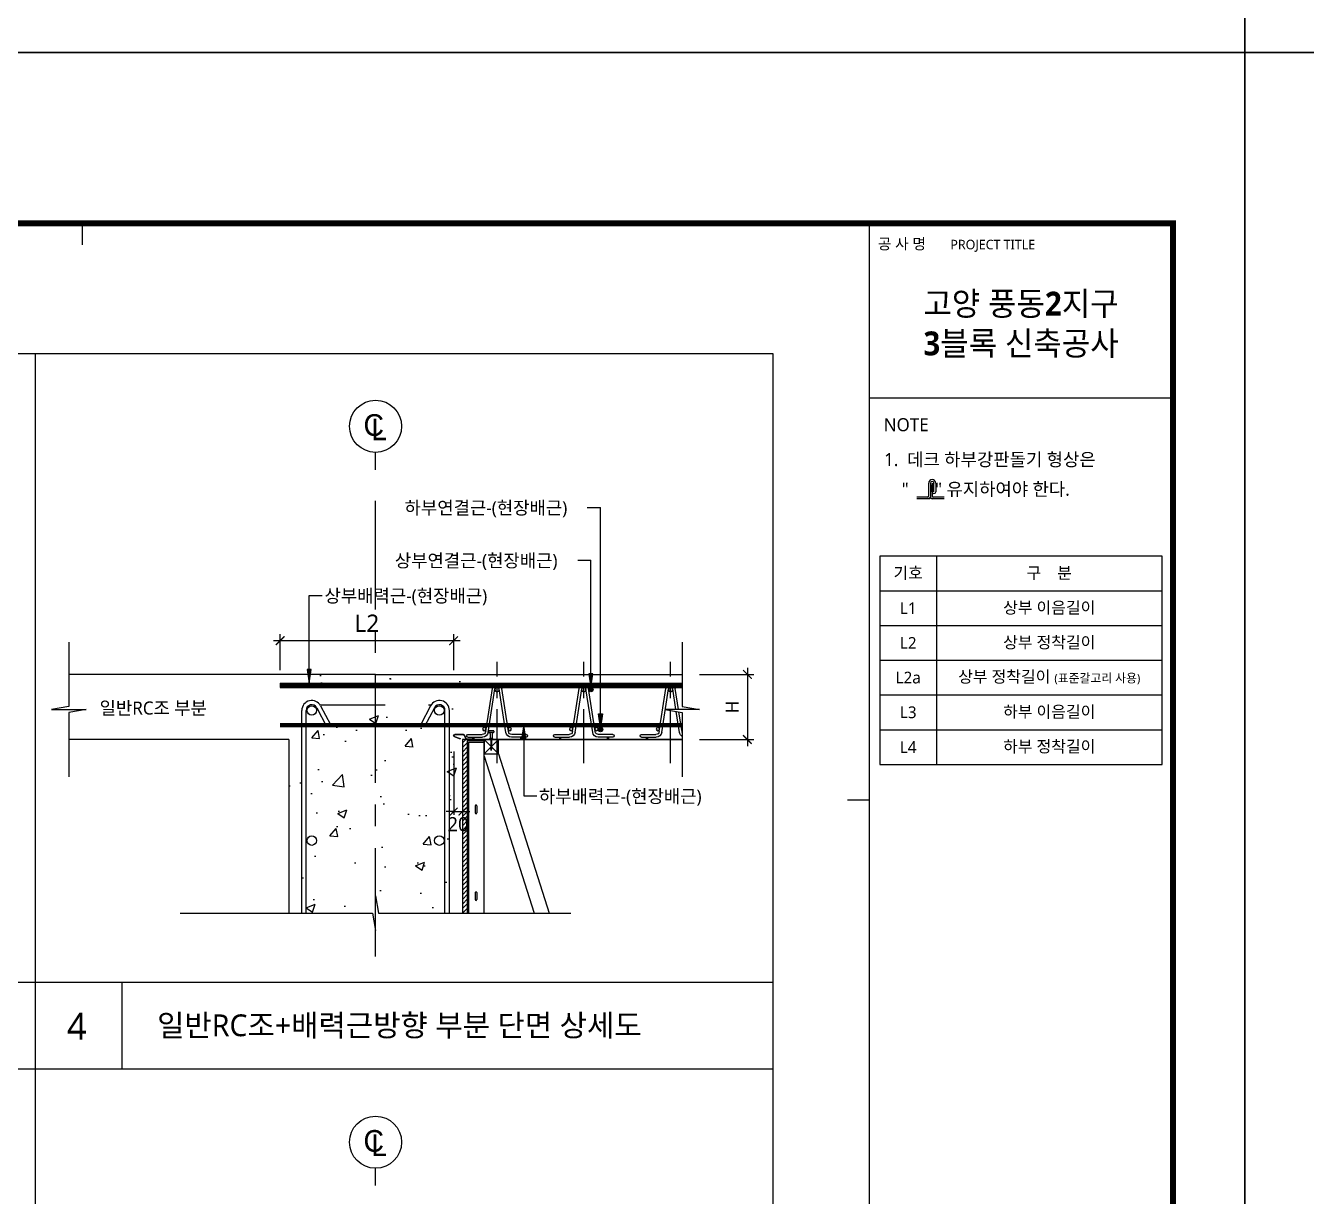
# Model space of a CAD drawing. Extents: x 10983 to 44623, y -18406 to 11294.
# Drawn here: x 16583 to 19534, y -3223 to -524 of the extents above; entities that cross this region are included whole.
import ezdxf
from ezdxf.enums import TextEntityAlignment as Align

# ---------------------------------------------------------------- set-up
doc = ezdxf.new("R2010")
doc.units = 0
doc.header["$LTSCALE"] = 100
doc.header["$MEASUREMENT"] = 0
doc.header["$PDMODE"] = 3
doc.header["$PDSIZE"] = 10
for name, pattern in [('CEN', [62, 60, -1, 0, -1]), ('CENTERX2', [4, 2.5, -0.5, 0.5, -0.5]), ('HID', [2.5, 1.5, -1])]:
    doc.linetypes.add(name, pattern=pattern)
doc.layers.get('0').update_dxf_attribs({"linetype": 'CONTINUOUS'})
doc.layers.get('Defpoints').update_dxf_attribs({"color": 165, "linetype": 'CONTINUOUS'})
for name, color, linetype in [('-상부연결근', 4, 'CONTINUOUS'), ('-하부배력근', 3, 'CONTINUOUS'), ('-하부연결근', 4, 'CONTINUOUS'), ('0-TEXT', 3, 'CONTINUOUS'), ('DECK-CEN', 1, 'CEN'), ('DECK-CON', 2, 'CONTINUOUS'), ('DECK-DIM', 255, 'CONTINUOUS'), ('DECK-ETC STEEL', 6, 'CONTINUOUS'), ('DECK-HATCH', 251, 'CONTINUOUS'), ('DECK-LATTICE', 7, 'CONTINUOUS'), ('DECK-MAIN BAR', 2, 'CONTINUOUS'), ('DECK-PG', 4, 'CONTINUOUS'), ('DECK-RC', 251, 'CONTINUOUS'), ('DECK-RC(ETC)', 252, 'CONTINUOUS'), ('DECK-TABLE', 7, 'CONTINUOUS'), ('DECK-TEX1', 6, 'CONTINUOUS'), ('DECK-TEXT', 7, 'CONTINUOUS'), ('DECK-TITLE TEXT', 3, 'CONTINUOUS'), ('DECK-TRANS', 3, 'CONTINUOUS'), ('E2', 7, 'CONTINUOUS'), ('form', 7, 'CONTINUOUS'), ('form_TEX', 7, 'CONTINUOUS'), ('TG-TABLE.TEX', 7, 'CONTINUOUS'), ('TXT', 3, 'CONTINUOUS')]:
    doc.layers.add(name, color=color, linetype=linetype)
doc.styles.add('SY Panel', font='malgun.ttf')
doc.styles.add('VICON TEXT', font='malgun.ttf')
doc.styles.add('굴림', font='Gulim.ttf')
doc.styles.add('맑은고딕', font='malgun.ttf')
doc.dimstyles.new('STDECK-DIM', dxfattribs={"dimtxt": 35, "dimasz": 20, "dimexe": 15, "dimexo": 40, "dimgap": 10, "dimtad": 1, "dimdec": 0, "dimtxsty": 'SY Panel', "dimblk": 'ARCHTICK', "dimcen": 2.5, "dimdle": 15, "dimclrd": 7, "dimclre": 7, "dimclrt": 6, "dimadec": 0, "dimazin": 0, "dimtfac": 1, "dimtdec": 0, "dimtmove": 0, "dimatfit": 3, "dimldrblk": 'ARCHTICK', "dimfxl": 1, "dimarcsym": 0})
doc.dimstyles.new('STDECK-DIM 2', dxfattribs={"dimscale": 2.5, "dimtxt": 12, "dimasz": 7, "dimexe": 3, "dimexo": 3, "dimgap": 3, "dimtad": 1, "dimdec": 0, "dimlunit": 6, "dimtxsty": 'VICON TEXT', "dimblk": 'ARCHTICK', "dimcen": 2.5, "dimclrd": 7, "dimclre": 7, "dimclrt": 6, "dimadec": 0, "dimazin": 0, "dimtfac": 1, "dimtdec": 0, "dimtix": 1, "dimtmove": 0, "dimatfit": 3, "dimfxl": 1, "dimarcsym": 0})

# ---------------------------------------------------------------- blocks, each defined once
blk = doc.blocks.new('Deck_Sh01')
at = {"layer": 'Defpoints'}
blk.add_lwpolyline([(-517.5, -296.1), (7892.5, -296.1), (7892.5, 5644), (-517.5, 5644)], close=True, dxfattribs=at)
at = {"layer": 'TG-TABLE.TEX', "color": 3, "ltscale": 0.5, "style": 'VICON TEXT'}
blk.add_attdef('DKTYT', text='', height=100, dxfattribs=at).set_placement((2425.2, 5047), align=Align.RIGHT)
at = {"layer": 'TXT', "ltscale": 0.5, "style": 'VICON TEXT'}
blk.add_attdef('DKTYR', text='', height=45, dxfattribs=at).set_placement((7248.4, 1495), align=Align.RIGHT)
blk = doc.blocks.new('Deck_Sh03')
at = {"layer": 'Defpoints'}
blk.add_lwpolyline([(-517.5, -296.1), (7892.5, -296.1), (7892.5, 5644), (-517.5, 5644)], close=True, dxfattribs=at)
at = {"layer": 'TG-TABLE.TEX', "color": 3, "ltscale": 0.5, "style": 'VICON TEXT'}
blk.add_attdef('DKTYT', text='', height=100, dxfattribs=at).set_placement((2425.2, 5047), align=Align.RIGHT)
at = {"layer": 'TXT', "ltscale": 0.5, "style": 'VICON TEXT'}
blk.add_attdef('DKTYR', text='', height=45, dxfattribs=at).set_placement((7248.4, 1495), align=Align.RIGHT)
blk = doc.blocks.new('_ArchTick')
at = {"color": 0, "linetype": 'ByBlock', "const_width": 0.15}
blk.add_lwpolyline([(-0.5, -0.5), (0.5, 0.5)], dxfattribs=at)
blk = doc.blocks.new('*D254')
at = {"layer": 'DECK-DIM', "color": 7, "lineweight": -2}
for p, q in [((17584.5, -1942.2), (17154.5, -1942.2)), ((17169.5, -2009.9), (17169.5, -1927.2)), ((17569.5, -2009.9), (17569.5, -1927.2))]:
    blk.add_line(p, q, dxfattribs=at)
at = {"layer": 'Defpoints', "color": 0, "ltscale": 0.5}
for p in [(17169.5, -1942.2), (17169.5, -2049.9), (17569.5, -2049.9)]:
    blk.add_point(p, dxfattribs=at)
at = {"layer": 'DECK-DIM', "color": 7, "lineweight": -2, "ltscale": 0.5, "xscale": 20, "yscale": 20, "zscale": 20, "rotation": 180}
blk.add_blockref('_ArchTick', (17169.5, -1942.2), dxfattribs=at)
at = {"layer": 'DECK-DIM', "color": 7, "lineweight": -2, "ltscale": 0.5, "xscale": 20, "yscale": 20, "zscale": 20}
blk.add_blockref('_ArchTick', (17569.5, -1942.2), dxfattribs=at)
at = {"layer": 'DECK-DIM', "color": 6, "ltscale": 0.5, "insert": (17369.5, -1901.9), "char_height": 40, "attachment_point": 5, "style": 'SY Panel'}
blk.add_mtext('L2', dxfattribs=at)
blk = doc.blocks.new('*D309')
at = {"layer": 'DECK-DIM', "color": 7, "lineweight": -2}
for p, q in [((17569.5, -2197.4), (17569.5, -2343.5)), ((17589.5, -2197.4), (17589.5, -2343.5)), ((17569.5, -2336), (17552, -2336)), ((17569.5, -2336), (17589.5, -2336)), ((17589.5, -2336), (17607, -2336))]:
    blk.add_line(p, q, dxfattribs=at)
at = {"layer": 'Defpoints', "color": 0, "ltscale": 0.5}
for p in [(17569.5, -2189.9), (17589.5, -2189.9), (17589.5, -2336)]:
    blk.add_point(p, dxfattribs=at)
at = {"layer": 'DECK-DIM', "color": 7, "lineweight": -2, "ltscale": 0.5, "xscale": 17.5, "yscale": 17.5, "zscale": 17.5}
blk.add_blockref('_ArchTick', (17569.5, -2336), dxfattribs=at)
at = {"layer": 'DECK-DIM', "color": 7, "lineweight": -2, "ltscale": 0.5, "xscale": 17.5, "yscale": 17.5, "zscale": 17.5, "rotation": 180}
blk.add_blockref('_ArchTick', (17589.5, -2336), dxfattribs=at)
at = {"layer": 'DECK-DIM', "color": 6, "ltscale": 0.5, "insert": (17579.5, -2365.3), "char_height": 32.5, "attachment_point": 5, "style": 'VICON TEXT'}
blk.add_mtext('20', dxfattribs=at)
blk = doc.blocks.new('*D310')
at = {"layer": 'DECK-DIM', "color": 7, "lineweight": -2}
for p, q in [((18246.2, -2004.9), (18246.2, -2184.9)), ((18136.2, -2019.9), (18261.2, -2019.9)), ((18136.2, -2169.9), (18261.2, -2169.9))]:
    blk.add_line(p, q, dxfattribs=at)
at = {"layer": 'Defpoints', "color": 0, "ltscale": 0.5}
for p in [(18096.2, -2019.9), (18096.2, -2169.9), (18246.2, -2169.9)]:
    blk.add_point(p, dxfattribs=at)
at = {"layer": 'DECK-DIM', "color": 7, "lineweight": -2, "ltscale": 0.5, "xscale": 20, "yscale": 20, "zscale": 20}
for p, rotation in [((18246.2, -2019.9), 90), ((18246.2, -2169.9), 270)]:
    blk.add_blockref('_ArchTick', p, dxfattribs=dict(at, rotation=rotation))
at = {"layer": 'DECK-DIM', "color": 6, "ltscale": 0.5, "insert": (18211.2, -2094.9), "char_height": 30, "attachment_point": 5, "rotation": 90, "style": 'SY Panel'}
blk.add_mtext('H', dxfattribs=at)
blk = doc.blocks.new('tg4')
at = {"layer": 'DECK-MAIN BAR'}
h = blk.add_hatch(color=256, dxfattribs=at)
h.dxf.hatch_style = 1
h.paths.add_polyline_path([(7710.5, 42136.7, 0.414214), (7705.5, 42131.7, 0.414214), (7710.5, 42126.7)])
h.paths.add_polyline_path([(7735.8, 42040.8, 1), (7743.8, 42040.8, 1)])
h.paths.add_polyline_path([(7710.5, 42136.7), (7710.5, 42126.7, 0.414214), (7715.5, 42131.7, 0.414214)])
edge = h.paths.add_edge_path()
edge.add_line((7683.8, 42043.8), (7683.8, 42037.7))
edge.add_arc((7681.2, 42040.7), 4, 310.4298, 409.5702)
h = blk.add_hatch(color=256, dxfattribs=at)
h.dxf.hatch_style = 1
h.paths.add_polyline_path([(7877.2, 42040.7, 1), (7885.2, 42040.7, 1)])
h.paths.add_polyline_path([(7910.5, 42136.7, 0.414214), (7905.5, 42131.7, 0.414214), (7910.5, 42126.7)])
h.paths.add_polyline_path([(7935.8, 42040.8, 1), (7943.8, 42040.8, 1)])
h.paths.add_polyline_path([(7910.5, 42136.7), (7910.5, 42126.7, 0.414214), (7915.5, 42131.7, 0.414214)])
h = blk.add_hatch(color=256, dxfattribs=at)
h.dxf.hatch_style = 1
h.paths.add_polyline_path([(8077.2, 42040.7, 1), (8085.2, 42040.7, 1)])
h.paths.add_polyline_path([(8110.5, 42136.7, 0.414214), (8105.5, 42131.7, 0.414214), (8110.5, 42126.7)])
h.paths.add_polyline_path([(8135.8, 42040.8, 1), (8143.8, 42040.8, 1)])
h.paths.add_polyline_path([(8110.5, 42136.7), (8110.5, 42126.7, 0.414214), (8115.5, 42131.7, 0.414214)])
at = {"layer": 'DECK-CEN', "linetype": 'CENTERX2', "ltscale": 0.5}
for p, q in [((7710.5, 41961.8), (7710.5, 42195.4)), ((7910.5, 41961.8), (7910.5, 42195.4)), ((8110.5, 41961.8), (8110.5, 42195.4))]:
    blk.add_line(p, q, dxfattribs=at)
at = {"layer": 'DECK-LATTICE', "ltscale": 0.5}
for p, q in [((8179.9, 42146.7), (7683.8, 42146.7)), ((8179.9, 42136.7), (7683.8, 42136.7)), ((7692.2, 42085.7), (7699.7, 42134.3)), ((7698.3, 42085.7), (7705.7, 42133.6)), ((7730.8, 42033.2), (7715.2, 42133.6)), ((7736.6, 42035), (7721.2, 42134.3)), ((7884.3, 42035), (7899.7, 42134.3)), ((7890.1, 42033.2), (7905.7, 42133.6)), ((7930.8, 42033.2), (7915.2, 42133.6)), ((7936.6, 42035), (7921.2, 42134.3)), ((8084.3, 42035), (8099.7, 42134.3)), ((8090.1, 42033.2), (8105.7, 42133.6)), ((8130.8, 42033.2), (8115.2, 42133.6)), ((8136.6, 42035), (8121.2, 42134.3)), ((7684.3, 42035), (7691.3, 42080)), ((7690.1, 42033.2), (7697.6, 42081.1)), ((7777.5, 42028.2), (7744.5, 42028.2)), ((7843.5, 42028.2), (7876.4, 42028.2)), ((7977.5, 42028.2), (7944.5, 42028.2)), ((8043.5, 42028.2), (8076.4, 42028.2)), ((8177.5, 42028.2), (8144.5, 42028.2)), ((7777.5, 42022.2), (7743.7, 42022.2)), ((7843.5, 42022.2), (7877.3, 42022.2)), ((7977.5, 42022.2), (7943.7, 42022.2)), ((8043.5, 42022.2), (8077.3, 42022.2)), ((8177.5, 42022.2), (8143.7, 42022.2))]:
    blk.add_line(p, q, dxfattribs=at)
for centre, radius, start, end in [((7702.7, 42133.7), 3.01, 349.5852, 169.9415), ((7718.2, 42133.7), 3.01, 10.0585, 190.4148), ((7902.7, 42133.7), 3.01, 349.5852, 169.9415), ((7918.2, 42133.7), 3.01, 10.0585, 190.4148), ((8102.7, 42133.7), 3.01, 349.5852, 169.9415), ((8118.2, 42133.7), 3.01, 10.0585, 190.4148), ((7676.4, 42036.2), 8, 336.4782, 351.1777), ((7677.3, 42035.2), 13, 299.8906, 351.1777), ((7743.7, 42035.2), 13, 188.8223, 270), ((7744.5, 42036.2), 8, 188.8223, 270), ((7777.5, 42025.2), 3, 270, 90), ((7843.5, 42025.2), 3, 90, 270), ((7876.4, 42036.2), 8, 270, 351.1777), ((7877.3, 42035.2), 13, 270, 351.1777), ((7943.7, 42035.2), 13, 188.8223, 270), ((7944.5, 42036.2), 8, 188.8223, 270), ((7977.5, 42025.2), 3, 270, 90), ((8043.5, 42025.2), 3, 90, 270), ((8076.4, 42036.2), 8, 270, 351.1777), ((8077.3, 42035.2), 13, 270, 351.1777), ((8143.7, 42035.2), 13, 188.8223, 270), ((8144.5, 42036.2), 8, 188.8223, 270), ((8177.5, 42025.2), 3, 270, 90)]:
    blk.add_arc(centre, radius, start, end, dxfattribs=at)
at = {"layer": 'DECK-MAIN BAR', "ltscale": 0.5}
for centre, radius in [((7710.5, 42131.7), 5), ((7910.5, 42131.7), 5), ((8110.5, 42131.7), 5), ((7739.8, 42040.8), 4), ((7881.2, 42040.7), 4), ((7939.8, 42040.8), 4), ((8081.2, 42040.7), 4), ((8139.8, 42040.8), 4)]:
    blk.add_circle(centre, radius, dxfattribs=at)
blk.add_arc((7681.2, 42040.7), 4, 310.4298, 49.5702, dxfattribs=at)
at = {"layer": 'DECK-PG'}
for p, q in [((8180.8, 42017.8), (8186.1, 42027.5)), ((8181.3, 42017.5), (8186.6, 42027.2)), ((8187.4, 42028.2), (8208.1, 42028.2)), ((8187.4, 42027.7), (8208.1, 42027.7)), ((7764, 42021.2), (7764, 42018.7)), ((7764.5, 42018.7), (7764.5, 42021.2)), ((7765, 42021.2), (7765, 42017.5)), ((7765, 42018.7), (7765, 42020.7)), ((7765.5, 42021.2), (7765.5, 42017.2)), ((7766, 42017.5), (7766, 42021.2)), ((7854, 42021.2), (7854, 42018.7)), ((7854.5, 42018.7), (7854.5, 42021.2)), ((7855, 42021.2), (7855, 42017.5)), ((7855, 42018.7), (7855, 42020.7)), ((7855.5, 42021.2), (7855.5, 42017.2)), ((7856, 42017.5), (7856, 42021.2)), ((7964, 42021.2), (7964, 42018.7)), ((7964.5, 42018.7), (7964.5, 42021.2)), ((7965, 42021.2), (7965, 42017.5)), ((7965, 42018.7), (7965, 42020.7)), ((7965.5, 42021.2), (7965.5, 42017.2)), ((7966, 42017.5), (7966, 42021.2)), ((8054, 42021.2), (8054, 42018.7)), ((8054.5, 42018.7), (8054.5, 42021.2)), ((8055, 42021.2), (8055, 42017.5)), ((8055, 42018.7), (8055, 42020.7)), ((8055.5, 42021.2), (8055.5, 42017.2)), ((8056, 42017.5), (8056, 42021.2)), ((8164, 42021.2), (8164, 42018.7)), ((8164.5, 42018.7), (8164.5, 42021.2)), ((8165, 42021.2), (8165, 42017.5)), ((8165, 42018.7), (8165, 42020.7)), ((8165.5, 42021.2), (8165.5, 42017.2)), ((8166, 42017.5), (8166, 42021.2)), ((8166, 42016.7), (8179.9, 42016.7)), ((8166.2, 42017.2), (8179.9, 42017.2)), ((8208.7, 42023.9), (8195.4, 42019.1)), ((8208.6, 42023.9), (8195.4, 42019.1)), ((8195.4, 42019.1), (8195.5, 42018.6)), ((8208.9, 42023.5), (8195.5, 42018.6))]:
    blk.add_line(p, q, dxfattribs=at)
at = {"layer": 'DECK-PG', "ltscale": 0.5}
for p, q in [((7764.7, 42017.2), (7683.8, 42017.2)), ((7765, 42016.7), (7683.8, 42016.7)), ((7855, 42016.7), (7766, 42016.7)), ((7854.7, 42017.2), (7766.2, 42017.2)), ((7965, 42016.7), (7856, 42016.7)), ((7964.7, 42017.2), (7856.2, 42017.2)), ((8055, 42016.7), (7966, 42016.7)), ((8054.7, 42017.2), (7966.2, 42017.2)), ((8165, 42016.7), (8056, 42016.7)), ((8164.7, 42017.2), (8056.2, 42017.2))]:
    blk.add_line(p, q, dxfattribs=at)
at = {"layer": 'DECK-PG'}
for centre, radius, start, end in [((8187.4, 42026.8), 1.46, 90, 151.3895), ((8187.4, 42026.8), 0.955, 90, 151.3895), ((8208.1, 42025.8), 2.46, 290, 90), ((8208.1, 42025.8), 1.96, 290, 90), ((7765, 42021.2), 1, 0, 180), ((7765, 42021.2), 1, 0, 180), ((7764.5, 42018.7), 0.5, 180, 0), ((7765, 42021.2), 0.5, 0, 180), ((7764.7, 42017.5), 0.25, 270, 0), ((7765, 42017.2), 0.5, 270, 0), ((7766, 42017.2), 0.5, 180, 270), ((7766.2, 42017.5), 0.25, 180, 270), ((7855, 42021.2), 1, 0, 180), ((7855, 42021.2), 1, 0, 180), ((7854.5, 42018.7), 0.5, 180, 0), ((7855, 42021.2), 0.5, 0, 180), ((7854.7, 42017.5), 0.25, 270, 0), ((7855, 42017.2), 0.5, 270, 0), ((7856, 42017.2), 0.5, 180, 270), ((7856.2, 42017.5), 0.25, 180, 270), ((7965, 42021.2), 1, 0, 180), ((7965, 42021.2), 1, 0, 180), ((7964.5, 42018.7), 0.5, 180, 0), ((7965, 42021.2), 0.5, 0, 180), ((7964.7, 42017.5), 0.25, 270, 0), ((7965, 42017.2), 0.5, 270, 0), ((7966, 42017.2), 0.5, 180, 270), ((7966.2, 42017.5), 0.25, 180, 270), ((8055, 42021.2), 1, 0, 180), ((8055, 42021.2), 1, 0, 180), ((8054.5, 42018.7), 0.5, 180, 0), ((8055, 42021.2), 0.5, 0, 180), ((8054.7, 42017.5), 0.25, 270, 0), ((8055, 42017.2), 0.5, 270, 0), ((8056, 42017.2), 0.5, 180, 270), ((8056.2, 42017.5), 0.25, 180, 270), ((8165, 42021.2), 1, 0, 180), ((8165, 42021.2), 1, 0, 180), ((8164.5, 42018.7), 0.5, 180, 0), ((8165, 42021.2), 0.5, 0, 180), ((8164.7, 42017.5), 0.25, 270, 0), ((8165, 42017.2), 0.5, 270, 0), ((8166, 42017.2), 0.5, 180, 270), ((8166.2, 42017.5), 0.25, 180, 270), ((8179.9, 42018.3), 1.05, 270, 331.3895), ((8179.9, 42018.3), 1.55, 270, 331.3895)]:
    blk.add_arc(centre, radius, start, end, dxfattribs=at)
blk = doc.blocks.new('하부강판돌기')
for p, q in [((1505193, 767703), (1505193, 767942)), ((1505225, 767942), (1505225, 767687)), ((1505257, 767942), (1505257, 767703)), ((1505257, 767782), (1505257, 767910)), ((1505289, 767782), (1505289, 767942)), ((1505321, 767942), (1505321, 767782)), ((1505177, 767687), (1504975, 767687)), ((1505193, 767655), (1504975, 767655)), ((1505475, 767655), (1505257, 767655)), ((1505475, 767687), (1505273, 767687))]:
    blk.add_line(p, q)
for centre, radius, start, end in [((1505257, 767942), 63.8, 0, 180), ((1505257, 767942), 63.8, 0, 180), ((1505257, 767942), 31.9, 0, 180), ((1505177, 767703), 15.9, 270, 0), ((1505193, 767687), 31.9, 270, 0), ((1505257, 767687), 31.9, 180, 270), ((1505289, 767782), 31.9, 180, 0), ((1505273, 767703), 15.9, 180, 270)]:
    blk.add_arc(centre, radius, start, end)

msp = doc.modelspace()

# ---------------------------------------------------------------- hatches: boundary and pattern name
at = {"layer": '-상부연결근', "linetype": 'ByBlock'}
h = msp.add_hatch(color=0, dxfattribs=at)
h.paths.add_polyline_path([(17890.3, -2018.4), (17885.6, -2018.4), (17885.6, -2049.9)])
h.paths.add_polyline_path([(17885.6, -2018.4), (17880.9, -2018.4), (17885.6, -2049.9)])
at = {"layer": '-상부연결근'}
h = msp.add_hatch(color=256, dxfattribs=at)
h.dxf.hatch_style = 1
h.paths.add_polyline_path([(17890.6, -2054.9, 1), (17880.6, -2054.9, 1)])
at = {"layer": '-하부배력근', "linetype": 'ByBlock'}
h = msp.add_hatch(color=0, dxfattribs=at)
h.paths.add_polyline_path([(17726.1, -2168.3), (17730.8, -2168.3), (17730.8, -2136.9)])
h.paths.add_polyline_path([(17730.8, -2168.3), (17735.5, -2168.3), (17730.8, -2136.9)])
at = {"layer": '-하부연결근', "linetype": 'ByBlock'}
h = msp.add_hatch(color=0, dxfattribs=at)
h.paths.add_polyline_path([(17907.8, -2141.9), (17907.8, -2110.4), (17903.1, -2110.4)])
h.paths.add_polyline_path([(17907.8, -2141.9), (17912.5, -2110.4), (17907.8, -2110.4)])
at = {"layer": '-하부연결근'}
h = msp.add_hatch(color=256, dxfattribs=at)
h.dxf.hatch_style = 1
h.paths.add_polyline_path([(17912.8, -2146.9, 1), (17902.8, -2146.9, 1)])
at = {"linetype": 'ByBlock'}
h = msp.add_hatch(color=256, dxfattribs=at)
h.paths.add_polyline_path([(17241.5, -2008.4), (17236.7, -2008.4), (17236.7, -2039.9)])
h.paths.add_polyline_path([(17236.7, -2008.4), (17232, -2008.4), (17236.7, -2039.9)])
at = {"layer": 'DECK-HATCH'}
h = msp.add_hatch(dxfattribs=at)
h.set_pattern_fill('AR-CONC', color=256, scale=30, style=0)
h.set_pattern_definition([(50, (-603.85, -5267.4), (215.178, -18.8256), [22.5, -247.5]), (355, (-603.85, -5267.4), (-41.6254, 225.6576), [18, -198]), (100.4514, (-585.92, -5268.96), (173.5527, 206.832), [19.122, -210.3426]), (46.1842, (-603.85, -5207.4), (320.1724, -49.6558), [33.75, -371.25]), (96.6356, (-577.17, -5211.53), (280.3986, 292.2356), [28.683, -315.514]), (351.1842, (-603.85, -5207.4), (280.3986, 292.2356), [27, -297]), (21, (-573.85, -5222.4), (179.0721, -120.7857), [22.5, -247.5]), (326, (-573.85, -5222.4), (72.9946, 217.545), [18, -198]), (71.4514, (-558.92, -5232.46), (252.0667, 96.7593), [19.122, -210.3426]), (37.5, (-603.85, -5267.39), (3.64796, 99.86816), [0, -195.6, 0, -201, 0, -198.75]), (7.5, (-603.85, -5267.39), (78.92086, 118.3235), [0, -114.6, 0, -191.1, 0, -75.75]), (327.5, (-670.75, -5267.39), (160.14673, -6.76646), [0, -75, 0, -234, 0, -310.5]), (317.5, (-700.75, -5267.39), (174.9559, 30.0315), [0, -97.5, 0, -155.4, 0, -220.5])])
h.paths.add_polyline_path([(17389.5, -2019.9), (17189.5, -2019.9), (17189.5, -2570), (17382.4, -2570), (17389.5, -2610), (17389.5, -2530)])
h.paths.add_polyline_path([(17589.5, -2019.9), (17389.5, -2019.9), (17389.5, -2530), (17396.5, -2570), (17589.5, -2570)])
h = msp.add_hatch(dxfattribs=at)
h.set_pattern_fill('ANSI31', color=256, scale=60, style=0)
h.set_pattern_definition([(45, (-603.847, -5267.392), (-5.303301, 5.303301), [])])
h.paths.add_polyline_path([(17601.5, -2169.9), (17589.5, -2169.9), (17589.5, -2570), (17601.5, -2570)])
h.paths.add_polyline_path([(17582.2, -2288.5), (17640.8, -2288.5), (17640.8, -2333.5), (17582.2, -2333.5)], flags=9)

# ---------------------------------------------------------------- linework, layer by layer
at = {"layer": '-상부연결근', "color": 0, "linetype": 'ByBlock'}
for p in [(17855.6, -1756.8), (17885.6, -2049.9)]:
    msp.add_line(p, (17885.6, -1756.8), dxfattribs=at)
msp.add_lwpolyline([(17890.3, -2018.4), (17880.9, -2018.4), (17885.6, -2049.9), (17890.3, -2018.4)], dxfattribs=at)
at = {"layer": '-상부연결근'}
msp.add_circle((17885.6, -2054.9), 5, dxfattribs=at)
at = {"layer": '-하부배력근', "color": 0, "linetype": 'ByBlock'}
for p, q in [((17730.8, -2136.9), (17730.8, -2300)), ((17730.8, -2300), (17760.8, -2300))]:
    msp.add_line(p, q, dxfattribs=at)
at = {"layer": '-하부배력근', "ltscale": 0.5, "const_width": 10}
msp.add_lwpolyline([(17169.5, -2136.9), (18096.2, -2136.9)], dxfattribs=at)
at = {"layer": '-하부배력근', "color": 0, "linetype": 'ByBlock'}
msp.add_lwpolyline([(17726.1, -2168.3), (17735.5, -2168.3), (17730.8, -2136.9), (17726.1, -2168.3)], dxfattribs=at)
at = {"layer": '-하부연결근', "color": 0, "linetype": 'ByBlock'}
for p in [(17877, -1635.1), (17907.8, -2141.9)]:
    msp.add_line(p, (17907.8, -1635.1), dxfattribs=at)
msp.add_lwpolyline([(17903.1, -2110.4), (17912.5, -2110.4), (17907.8, -2141.9), (17903.1, -2110.4)], dxfattribs=at)
at = {"layer": '-하부연결근'}
msp.add_circle((17907.8, -2146.9), 5, dxfattribs=at)
at = {"linetype": 'ByBlock'}
for p, q in [((17236.7, -1837.9), (17266.7, -1837.9)), ((17236.7, -2039.9), (17236.7, -1837.9))]:
    msp.add_line(p, q, dxfattribs=at)
msp.add_lwpolyline([(17241.5, -2008.4), (17232, -2008.4), (17236.7, -2039.9), (17241.5, -2008.4)], dxfattribs=at)
at = {"layer": 'DECK-CEN', "linetype": 'CENTERX2'}
msp.add_line((17389.5, -2670), (17389.5, -1598), dxfattribs=at)
at = {"layer": 'DECK-CON'}
for p, q in [((17389.5, -2019.9), (16682.8, -2019.9)), ((17389.5, -2019.9), (18096.2, -2019.9)), ((17189.5, -2169.9), (16682.8, -2169.9)), ((17189.5, -2169.9), (17189.5, -2570))]:
    msp.add_line(p, q, dxfattribs=at)
for points in [[(16682.8, -1945.9), (16682.8, -2093.8), (16642.8, -2100.9), (16722.8, -2100.9), (16682.8, -2107.9), (16682.8, -2255.9)], [(18096.2, -1945.9), (18096.2, -2093.8), (18136.2, -2100.9), (18056.2, -2100.9), (18096.2, -2107.9), (18096.2, -2255.9)], [(16939.5, -2570), (17382.4, -2570), (17389.5, -2610), (17389.5, -2530), (17396.5, -2570), (17839.5, -2570)]]:
    msp.add_lwpolyline(points, dxfattribs=at)
msp.add_lwpolyline([(17601.5, -2169.9), (17589.5, -2169.9), (17589.5, -2570), (17601.5, -2570)], close=True, dxfattribs=at)
at = {"layer": 'DECK-ETC STEEL'}
msp.add_lwpolyline([(17604.5, -2169.9), (17601.5, -2169.9), (17601.5, -2570), (17604.5, -2570), (17604.5, -2175.9), (17639.5, -2175.9), (17639.5, -2172.9), (17604.5, -2172.9), (17604.5, -2169.9), (17601.5, -2169.9)], dxfattribs=at)
at = {"layer": 'DECK-RC', "linetype": 'HID'}
msp.add_line((17261.4, -2089.9), (17517.5, -2089.9), dxfattribs=at)
at = {"layer": 'DECK-RC'}
for p, q in [((17262.9, -2092.2), (17285.3, -2135.2)), ((17516.1, -2092.2), (17493.6, -2135.2)), ((17219.5, -2570), (17219.5, -2102.9)), ((17229.5, -2570), (17229.5, -2102.9)), ((17254, -2096.8), (17276.5, -2139.8)), ((17525, -2096.8), (17502.5, -2139.8)), ((17549.5, -2570), (17549.5, -2102.9)), ((17559.5, -2570), (17559.5, -2102.9)), ((17276.5, -2139.8), (17285.3, -2135.2)), ((17502.5, -2139.8), (17493.6, -2135.2))]:
    msp.add_line(p, q, dxfattribs=at)
for centre in [(17242.5, -2102.9), (17536.5, -2102.9), (17242.5, -2402.9), (17536.5, -2402.9)]:
    msp.add_circle(centre, 11, dxfattribs=at)
for centre, radius, start, end in [((17242.5, -2102.9), 23, 27.5898, 180), ((17242.5, -2102.9), 13, 27.5824, 180), ((17536.5, -2102.9), 23, 0, 152.4102), ((17536.5, -2102.9), 13, 0, 152.4176)]:
    msp.add_arc(centre, radius, start, end, dxfattribs=at)
at = {"layer": 'DECK-RC(ETC)'}
for p, q in [((17650, -2150.9), (17650, -2152.9)), ((17661, -2149.9), (17651, -2149.9)), ((17661, -2153.9), (17651, -2153.9)), ((17662, -2150.9), (17662, -2152.9)), ((17672.5, -2202.9), (17639.5, -2169.9)), ((17639.5, -2202.9), (17672.5, -2169.9)), ((17639.5, -2570), (17639.5, -2175.9)), ((17652, -2168.5), (17652, -2169.3)), ((17653.1, -2167.9), (17652.6, -2167.9)), ((17659.4, -2169.9), (17652.6, -2169.9)), ((17658.9, -2167.9), (17653.1, -2167.9)), ((17653.7, -2156.2), (17653.7, -2166.6)), ((17657, -2167.9), (17655, -2167.9)), ((17655, -2169.9), (17655, -2190.4)), ((17657, -2169.9), (17657, -2190.4)), ((17658.3, -2156.2), (17658.3, -2166.6)), ((17659.4, -2167.9), (17658.9, -2167.9)), ((17660, -2168.5), (17660, -2169.3)), ((17639.5, -2208), (17754.8, -2570)), ((17656, -2195.4), (17655, -2190.4)), ((17657, -2190.4), (17656, -2195.4)), ((17672.5, -2202.9), (17789.5, -2570)), ((17619, -2322.9), (17619, -2338.9)), ((17623, -2322.9), (17623, -2338.9)), ((17619, -2522.9), (17619, -2538.9)), ((17623, -2522.9), (17623, -2538.9))]:
    msp.add_line(p, q, dxfattribs=at)
msp.add_lwpolyline([(17672.5, -2169.9), (17639.5, -2169.9), (17639.5, -2202.9), (17672.5, -2202.9), (17672.5, -2169.9)], dxfattribs=at)
for centre, radius, start, end in [((17651, -2150.9), 1, 90, 180), ((17651, -2152.9), 1, 180, 270), ((17650.9, -2156.6), 2.75, 7.7709, 89.4479), ((17661, -2156.6), 2.75, 90.5521, 172.2291), ((17661, -2150.9), 1, 0, 90), ((17661, -2152.9), 1, 270, 0), ((17652.6, -2168.5), 0.6, 90, 180), ((17652.6, -2169.3), 0.6, 180, 270), ((17652.3, -2166.5), 1.39, 281.7725, 355.1369), ((17659.7, -2166.5), 1.39, 184.8631, 258.2275), ((17659.4, -2168.5), 0.6, 0, 90), ((17659.4, -2169.3), 0.6, 270, 0), ((17621, -2322.9), 2, 0, 180), ((17621, -2322.9), 2, 0, 180), ((17621, -2338.9), 2, 180, 0), ((17621, -2522.9), 2, 0, 180), ((17621, -2522.9), 2, 0, 180), ((17621, -2538.9), 2, 180, 0)]:
    msp.add_arc(centre, radius, start, end, dxfattribs=at)
at = {"layer": 'DECK-TABLE', "ltscale": 0.5}
for p, q in [((16605.1, -1280.1), (16605.1, -6230.1)), ((18305.1, -2730.1), (11505.1, -2730.1)), ((16805.1, -2730.1), (16805.1, -2930.1)), ((18305.1, -2930.1), (11505.1, -2930.1))]:
    msp.add_line(p, q, dxfattribs=at)
at = {"layer": 'DECK-TABLE', "color": 9, "ltscale": 0.5}
for p, q in [((18681.8, -1747.3), (18681.8, -2227.3)), ((18681.8, -1747.3), (18681.8, -2227.3)), ((18551.8, -1827.3), (19201.8, -1827.3)), ((18551.8, -1827.3), (19201.8, -1827.3)), ((18551.8, -1907.3), (19201.8, -1907.3)), ((18551.8, -1907.3), (19201.8, -1907.3)), ((18551.8, -1987.3), (19201.8, -1987.3)), ((18551.8, -1987.3), (19201.8, -1987.3)), ((18551.8, -2067.3), (19201.8, -2067.3)), ((18551.8, -2067.3), (19201.8, -2067.3)), ((18551.8, -2147.3), (19201.8, -2147.3)), ((18551.8, -2147.3), (19201.8, -2147.3))]:
    msp.add_line(p, q, dxfattribs=at)
at = {"layer": 'DECK-TABLE', "ltscale": 0.5}
msp.add_lwpolyline([(11505.1, -1280.1), (18305.1, -1280.1), (18305.1, -6230.1), (11505.1, -6230.1)], close=True, dxfattribs=at)
at = {"layer": 'DECK-TABLE', "color": 9, "ltscale": 0.5}
msp.add_lwpolyline([(18551.8, -2227.3), (19201.8, -2227.3), (19201.8, -1747.3), (18551.8, -1747.3)], close=True, dxfattribs=at)
msp.add_lwpolyline([(18551.8, -2227.3), (19201.8, -2227.3), (19201.8, -1747.3), (18551.8, -1747.3)], close=True, dxfattribs=at)
at = {"layer": 'DECK-TRANS'}
for p, q in [((17169.5, -2039.9), (18096.2, -2039.9)), ((17169.5, -2039.9), (17169.5, -2049.9)), ((17169.5, -2049.9), (18096.2, -2049.9))]:
    msp.add_line(p, q, dxfattribs=at)
at = {"layer": 'DECK-TRANS', "ltscale": 0.5, "const_width": 10}
msp.add_lwpolyline([(17169.5, -2044.9), (18096.2, -2044.9)], dxfattribs=at)
at = {"layer": 'Defpoints'}
for points in [[(10982.5, -6526.2), (19392.5, -6526.2), (19392.5, -586.2), (10982.5, -586.2)], [(19392.5, -6526.2), (27802.5, -6526.2), (27802.5, -586.2), (19392.5, -586.2)]]:
    msp.add_lwpolyline(points, close=True, dxfattribs=at)
at = {"layer": 'E2', "linetype": 'ByBlock'}
for p, q in [((17389.5, -1548), (17389.5, -1508)), ((17389.5, -3198), (17389.5, -3158))]:
    msp.add_line(p, q, dxfattribs=at)
for centre in [(17389.5, -1448), (17389.5, -3098)]:
    msp.add_circle(centre, 60, dxfattribs=at)
at = {"layer": 'form', "color": 30}
for p, q in [((16713.4, -980.1), (16713.4, -1030.1)), ((18526.8, -980.1), (18526.8, -6298.4)), ((18526.8, -2309.7), (18476.8, -2309.7))]:
    msp.add_line(p, q, dxfattribs=at)
at = {"layer": 'form'}
msp.add_line((19226.8, -1382.9), (18526.8, -1382.9), dxfattribs=at)
at = {"layer": 'form', "color": 30, "const_width": 14.2}
msp.add_lwpolyline([(11273.2, -980.1), (11273.2, -6298.4), (19226.8, -6298.4), (19226.8, -980.1)], close=True, dxfattribs=at)

# ---------------------------------------------------------------- block references
at = {"ltscale": 0.5}
for name, p in [('Deck_Sh01', (11500, -290.1)), ('Deck_Sh03', (19910, -290.1))]:
    msp.add_blockref(name, p, dxfattribs=at)
at = {"layer": 'DECK-LATTICE', "xscale": -1}
msp.add_blockref('tg4', (25779.9, -44186.6), dxfattribs=at)
at = {"layer": 'form_TEX', "xscale": 0.1260732435201438, "yscale": 0.1260732435201438, "zscale": 0.1260732435201438}
msp.add_blockref('하부강판돌기', (-171100.6, -98395.9), dxfattribs=at)

# ---------------------------------------------------------------- texts
at = {"layer": '-상부연결근', "color": 0, "style": 'VICON TEXT'}
msp.add_text('상부연결근-(현장배근)', height=30, dxfattribs=at).set_placement((17433.9, -1772.6))
at = {"layer": '-하부배력근', "color": 0, "style": 'VICON TEXT'}
msp.add_text('하부배력근-(현장배근)', height=30, dxfattribs=at).set_placement((17765.9, -2315.8))
at = {"layer": '-하부연결근', "color": 0, "style": 'VICON TEXT'}
msp.add_text('하부연결근-(현장배근)', height=30, dxfattribs=at).set_placement((17456.4, -1650.9))
at = {"layer": '0-TEXT', "color": 3, "ltscale": 0.5, "insert": (18876.8, -1214), "char_height": 55, "width": 700, "attachment_point": 5, "style": '맑은고딕'}
msp.add_mtext('{\\fMalgun Gothic|b1|i0|c129|p50;\\W0.95;고양 풍동2지구 \\P3블록 신축공사}', dxfattribs=at)
at = {"layer": 'DECK-TABLE', "char_height": 27, "width": 150, "attachment_point": 5, "style": '맑은고딕'}
for s, insert in [('기호', (18616.8, -1787.3)), ('기호', (18616.8, -1787.3)), ('L1', (18616.8, -1867.3)), ('L1', (18616.8, -1867.3)), ('L2', (18616.8, -1947.3)), ('L2', (18616.8, -1947.3)), ('L2a', (18616.8, -2027.3)), ('L2a', (18616.8, -2027.3)), ('L3', (18616.8, -2107.3)), ('L3', (18616.8, -2107.3)), ('L4', (18616.8, -2187.3)), ('L4', (18616.8, -2187.3))]:
    msp.add_mtext(s, dxfattribs=dict(at, insert=insert))
at = {"layer": 'DECK-TABLE', "color": 2, "char_height": 27, "attachment_point": 5, "style": '맑은고딕'}
for s, insert, width in [('구    분', (18941.8, -1787.3), 150), ('구    분', (18941.8, -1787.3), 150), ('상부 이음길이', (18941.8, -1867.3), 457.597), ('상부 이음길이', (18941.8, -1867.3), 457.597), ('상부 정착길이', (18941.8, -1947.3), 457.597), ('상부 정착길이', (18941.8, -1947.3), 457.597), ('상부 정착길이 {\\H0.74074x;(표준갈고리 사용)}', (18941.8, -2027.3), 630.381), ('상부 정착길이 {\\H0.74074x;(표준갈고리 사용)}', (18941.8, -2027.3), 630.381), ('하부 이음길이', (18941.8, -2107.3), 457.597), ('하부 이음길이', (18941.8, -2107.3), 457.597), ('하부 정착길이', (18941.8, -2187.3), 457.597), ('하부 정착길이', (18941.8, -2187.3), 457.597)]:
    msp.add_mtext(s, dxfattribs=dict(at, insert=insert, width=width))
at = {"layer": 'DECK-TEX1', "color": 6, "linetype": 'ByBlock', "style": '굴림'}
for s, p in [('C', (17361.7, -1470.1)), ('L', (17379.7, -1480.1)), ('C', (17361.7, -3120.1)), ('L', (17379.7, -3130.1))]:
    msp.add_text(s, height=50, dxfattribs=at).set_placement(p)
at = {"layer": 'DECK-TEXT', "style": 'VICON TEXT'}
for s, p in [('상부배력근-(현장배근)', (17271.9, -1853.7)), ('일반RC조 부분', (16753.6, -2112.3))]:
    msp.add_text(s, height=30, dxfattribs=at).set_placement(p)
at = {"layer": 'DECK-TITLE TEXT', "color": 3, "style": 'VICON TEXT'}
for s, height, p in [('4', 61.4, (16678.4, -2861.6)), ('일반RC조+배력근방향 부분 단면 상세도', 50.257, (16886.1, -2853.8))]:
    msp.add_text(s, height=height, dxfattribs=at).set_placement(p)
at = {"layer": 'form_TEX', "ltscale": 2, "style": '맑은고딕'}
for s, height, p in [('공 사 명', 25, (18546.8, -1040.1)), ('PROJECT TITLE', 22, (18714, -1040.1))]:
    msp.add_text(s, height=height, dxfattribs=at).set_placement(p)
at = {"layer": 'form_TEX', "color": 1, "ltscale": 2, "style": 'VICON TEXT'}
msp.add_text('NOTE', height=30, dxfattribs=at).set_placement((18560.3, -1459.3))
at = {"layer": 'form_TEX', "color": 1, "style": 'VICON TEXT'}
for s, p in [('1.  데크 하부강판돌기 형상은', (18561.3, -1539.5)), ('    "      " 유지하여야 한다.', (18561.3, -1608))]:
    msp.add_text(s, height=30, dxfattribs=at).set_placement(p)

# ---------------------------------------------------------------- dimensions: what is measured, and where the dimension line sits
at = {"layer": 'DECK-DIM'}
for base, p1, p2, angle, text, override, picture, middle in [((17169.5, -1942.2), (17569.5, -2049.9), (17169.5, -2049.9), 180, 'L2', {"dimtxt": 40, "dimgap": 20}, '*D254', (17369.5, -1901.9)), ((18246.2, -2169.9), (18096.2, -2019.9), (18096.2, -2169.9), 90, 'H', {"dimtxt": 30, "dimgap": 20}, '*D310', (18211.2, -2094.9))]:
    dim = msp.add_linear_dim(base=base, p1=p1, p2=p2, angle=angle, text=text, dimstyle='STDECK-DIM', override=override, dxfattribs=at)
    dim.commit()
    dim.dimension.update_dxf_attribs({"geometry": picture, "text_midpoint": middle})
dim = msp.add_linear_dim(base=(17589.5, -2336), p1=(17569.5, -2189.9), p2=(17589.5, -2189.9), dimstyle='STDECK-DIM 2', override={"dimtxt": 13, "dimgap": 5, "dimtad": 2, "dimtoh": 0}, dxfattribs=at)
dim.commit()
dim.dimension.update_dxf_attribs({"geometry": '*D309', "text_midpoint": (17579.5, -2365.3)})

doc.saveas('drawing.dxf')
